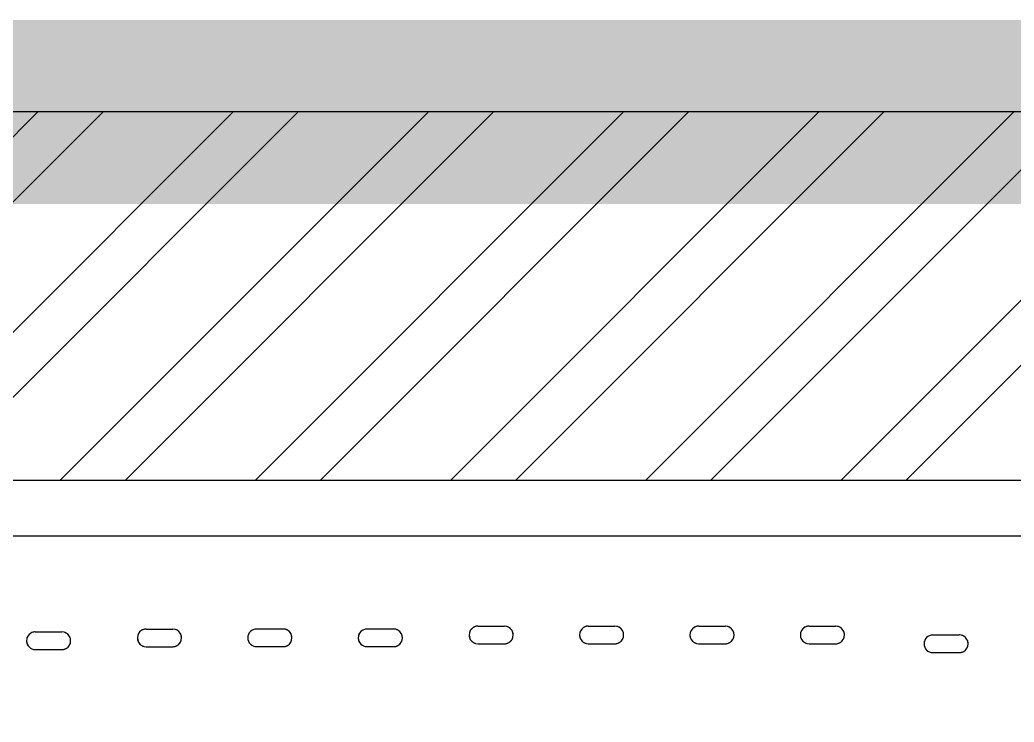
# Model space of a CAD drawing. Extents: x -2975 to 7327, y -1166 to 1029.
# Drawn here: x 591.4 to 645.4, y 904.6 to 942.7 of the extents above; entities that cross this region are included whole.
import ezdxf

# ---------------------------------------------------------------- set-up
doc = ezdxf.new("R2010")
doc.units = 0
doc.linetypes.add('XR-Mince$0$Anchor Stor (Ground Floor Plan ) Xref$2$Retail Building ( Ground Floor ) Xref$0$HIDDEN', pattern=[0.375, 0.25, -0.125])
doc.linetypes.add('XR-Mince$0$LOWER LEVEL GROUND FLOOR$0$DASHDOT', pattern=[25.4, 12.7, -6.35, 0, -6.35])
for name, color, linetype in [('E-TEXT-LIGHTING', 7, 'Continuous'), ('XR-Mince$0$D2-03-04 PLAN$0$A-SECT-004L', 8, 'Continuous'), ('XR-Mince$0$EQUIPMENT', 15, 'Continuous'), ('XR-Mince$0$EQUIPMENTS', 15, 'Continuous'), ('XR-Mince$0$fur dashed', 15, 'XR-Mince$0$Anchor Stor (Ground Floor Plan ) Xref$2$Retail Building ( Ground Floor ) Xref$0$HIDDEN'), ('XR-Mince$0$hatch-wall', 8, 'Continuous'), ('XR-Mince$0$lease line', 8, 'Continuous'), ('XR-Mince$0$TAXT', 8, 'Continuous')]:
    doc.layers.add(name, color=color, linetype=linetype)

# ---------------------------------------------------------------- blocks, each defined once
blk = doc.blocks.new('XR-Mince$0$A$C27630E02')
at = {"layer": 'XR-Mince$0$EQUIPMENT'}
for p, q in [((0, 1.2), (0, 0)), ((0.05216, 1.07284), (0.05216, 1.05844)), ((0.05216, 1.07284), (0.05216, 1.05844)), ((0.06176, 1.07284), (0.06176, 1.05844)), ((0.06176, 1.07284), (0.06176, 1.05844)), ((0.05061, 1.01258), (0.05061, 0.99818)), ((0.05061, 1.01258), (0.05061, 0.99818)), ((0.06021, 1.01258), (0.06021, 0.99818)), ((0.06021, 1.01258), (0.06021, 0.99818)), ((0.05057, 0.95258), (0.05057, 0.93818)), ((0.05057, 0.95258), (0.05057, 0.93818)), ((0.06017, 0.95258), (0.06017, 0.93818)), ((0.06017, 0.95258), (0.06017, 0.93818)), ((0.05057, 0.89258), (0.05057, 0.87818)), ((0.05057, 0.89258), (0.05057, 0.87818)), ((0.06017, 0.89258), (0.06017, 0.87818)), ((0.06017, 0.89258), (0.06017, 0.87818)), ((0.04902, 0.83233), (0.04902, 0.81793)), ((0.04902, 0.83233), (0.04902, 0.81793)), ((0.05862, 0.83233), (0.05862, 0.81793)), ((0.05862, 0.83233), (0.05862, 0.81793)), ((0.04902, 0.77233), (0.04902, 0.75793)), ((0.04902, 0.77233), (0.04902, 0.75793)), ((0.05862, 0.77233), (0.05862, 0.75793)), ((0.05862, 0.77233), (0.05862, 0.75793)), ((0.04902, 0.71233), (0.04902, 0.69793)), ((0.04902, 0.71233), (0.04902, 0.69793)), ((0.05862, 0.71233), (0.05862, 0.69793)), ((0.05862, 0.71233), (0.05862, 0.69793)), ((0.04902, 0.65233), (0.04902, 0.63793)), ((0.04902, 0.65233), (0.04902, 0.63793)), ((0.05862, 0.65233), (0.05862, 0.63793)), ((0.05862, 0.65233), (0.05862, 0.63793)), ((0.05382, 0.58513), (0.05382, 0.57073)), ((0.05382, 0.58513), (0.05382, 0.57073)), ((0.06342, 0.58513), (0.06342, 0.57073)), ((0.06342, 0.58513), (0.06342, 0.57073))]:
    blk.add_line(p, q, dxfattribs=at)
at = {"layer": 'XR-Mince$0$EQUIPMENT', "extrusion": (0, 0, -1)}
for centre, major_axis, start_param, end_param in [((0.05696, 1.07284), (0.00339, 0.00339), 3.926991, 7.068583), ((0.05696, 1.07284), (0.00339, 0.00339), 3.926991, 7.068583), ((0.05696, 1.05844), (0.00339, 0.00339), 0.785398, 3.926991), ((0.05696, 1.05844), (0.00339, 0.00339), 0.785398, 3.926991), ((0.05541, 1.01258), (-0.00339, 0.00339), 5.497787, 8.63938), ((0.05541, 1.01258), (-0.00339, 0.00339), 5.497787, 8.63938), ((0.05541, 0.99818), (-0.00339, 0.00339), 2.356194, 5.497787), ((0.05541, 0.99818), (-0.00339, 0.00339), 2.356194, 5.497787), ((0.05537, 0.95258), (0.00339, 0.00339), 3.926991, 7.068583), ((0.05537, 0.95258), (0.00339, 0.00339), 3.926991, 7.068583), ((0.05537, 0.93818), (0.00339, 0.00339), 0.785398, 3.926991), ((0.05537, 0.93818), (0.00339, 0.00339), 0.785398, 3.926991), ((0.05537, 0.89258), (0.00339, 0.00339), 3.926991, 7.068583), ((0.05537, 0.89258), (0.00339, 0.00339), 3.926991, 7.068583), ((0.05537, 0.87818), (0.00339, 0.00339), 0.785398, 3.926991), ((0.05537, 0.87818), (0.00339, 0.00339), 0.785398, 3.926991), ((0.05382, 0.83233), (-0.00339, 0.00339), 5.497787, 8.63938), ((0.05382, 0.83233), (-0.00339, 0.00339), 5.497787, 8.63938), ((0.05382, 0.81793), (-0.00339, 0.00339), 2.356194, 5.497787), ((0.05382, 0.81793), (-0.00339, 0.00339), 2.356194, 5.497787), ((0.05382, 0.77233), (-0.00339, 0.00339), 5.497787, 8.63938), ((0.05382, 0.77233), (-0.00339, 0.00339), 5.497787, 8.63938), ((0.05382, 0.75793), (0.00339, 0.00339), 0.785398, 3.926991), ((0.05382, 0.75793), (0.00339, 0.00339), 0.785398, 3.926991), ((0.05382, 0.71233), (-0.00339, 0.00339), 5.497787, 8.63938), ((0.05382, 0.71233), (-0.00339, 0.00339), 5.497787, 8.63938), ((0.05382, 0.69793), (-0.00339, 0.00339), 2.356194, 5.497787), ((0.05382, 0.69793), (-0.00339, 0.00339), 2.356194, 5.497787), ((0.05382, 0.65233), (-0.00339, 0.00339), 5.497787, 8.63938), ((0.05382, 0.65233), (-0.00339, 0.00339), 5.497787, 8.63938), ((0.05382, 0.63793), (-0.00339, 0.00339), 2.356194, 5.497787), ((0.05382, 0.63793), (-0.00339, 0.00339), 2.356194, 5.497787), ((0.05862, 0.58513), (0.00339, 0.00339), 3.926991, 7.068583), ((0.05862, 0.58513), (0.00339, 0.00339), 3.926991, 7.068583), ((0.05862, 0.57073), (0.00339, 0.00339), 0.785398, 3.926991), ((0.05862, 0.57073), (0.00339, 0.00339), 0.785398, 3.926991)]:
    blk.add_ellipse(centre, major_axis=major_axis, ratio=1, start_param=start_param, end_param=end_param, dxfattribs=at)
blk = doc.blocks.new('XR-Mince$0$Equipment')
at = {"layer": 'XR-Mince$0$EQUIPMENTS', "linetype": 'ByBlock', "xscale": -99.99999999999997, "yscale": 99.99999999999997, "zscale": 100, "rotation": 89.99999999999905}
blk.add_blockref('XR-Mince$0$A$C27630E02', (699.544, 914.677, 0), dxfattribs=at)
blk = doc.blocks.new('XR-Mince')
at = {"layer": 'XR-Mince$0$hatch-wall', "ltscale": 100}
h = blk.add_hatch(dxfattribs=at)
h.set_pattern_fill('ANSI32', color=256, scale=20, style=0)
h.set_pattern_definition([(45, (8569.7315, 21091.42), (-5.3033009, 5.3033009), []), (45, (8573.267, 21091.42), (-5.3033009, 5.3033009), [])])
h.paths.add_polyline_path([(826.027, 917.714), (826.027, 937.714), (-54.973, 937.714), (-54.973, 937.714), (-74.973, 937.714), (-74.973, -352.286), (-97.473, -352.286), (-97.473, -372.286), (-74.973, -372.286), (-54.973, -372.286), (75.027, -372.286), (75.027, 352.714), (55.027, 352.714), (55.027, -352.286), (-54.973, -352.286), (-55.237, 352.629), (55.027, 352.629), (55.027, 372.629), (-54.973, 372.629), (-54.973, 917.714)])
h.paths.add_polyline_path([(946.027, 874.364), (966.027, 874.364), (975.027, 874.364), (975.027, 894.364), (966.027, 894.364), (966.027, 937.714), (946.027, 937.714)])
at = {"layer": 'XR-Mince$0$D2-03-04 PLAN$0$A-SECT-004L', "ltscale": 0.25}
for p, q in [((846.027, 937.714), (-74.973, 937.714)), ((846.027, 937.714), (-74.973, 937.714)), ((-54.973, 917.714), (826.027, 917.714)), ((-54.973, 917.714), (826.027, 917.714))]:
    blk.add_line(p, q, dxfattribs=at)
at = {"layer": 'XR-Mince$0$fur dashed'}
for p, q in [((579.544, 914.677, 0), (699.544, 914.677, 0)), ((592.26, 909.461, 0), (593.7, 909.461, 0)), ((592.26, 909.461, 0), (593.7, 909.461, 0)), ((598.285, 909.616, 0), (599.725, 909.616, 0)), ((598.285, 909.616, 0), (599.725, 909.616, 0)), ((604.285, 909.62, 0), (605.725, 909.62, 0)), ((604.285, 909.62, 0), (605.725, 909.62, 0)), ((610.285, 909.62, 0), (611.725, 909.62, 0)), ((610.285, 909.62, 0), (611.725, 909.62, 0)), ((616.311, 909.775, 0), (617.751, 909.775, 0)), ((616.311, 909.775, 0), (617.751, 909.775, 0)), ((622.311, 909.775, 0), (623.751, 909.775, 0)), ((622.311, 909.775, 0), (623.751, 909.775, 0)), ((628.311, 909.775, 0), (629.751, 909.775, 0)), ((628.311, 909.775, 0), (629.751, 909.775, 0)), ((634.311, 909.775, 0), (635.751, 909.775, 0)), ((634.311, 909.775, 0), (635.751, 909.775, 0)), ((641.031, 909.295, 0), (642.471, 909.295, 0)), ((641.031, 909.295, 0), (642.471, 909.295, 0)), ((616.311, 908.815, 0), (617.751, 908.815, 0)), ((616.311, 908.815, 0), (617.751, 908.815, 0)), ((622.311, 908.815, 0), (623.751, 908.815, 0)), ((622.311, 908.815, 0), (623.751, 908.815, 0)), ((628.311, 908.815, 0), (629.751, 908.815, 0)), ((628.311, 908.815, 0), (629.751, 908.815, 0)), ((634.311, 908.815, 0), (635.751, 908.815, 0)), ((634.311, 908.815, 0), (635.751, 908.815, 0)), ((592.26, 908.501, 0), (593.7, 908.501, 0)), ((592.26, 908.501, 0), (593.7, 908.501, 0)), ((598.285, 908.656, 0), (599.725, 908.656, 0)), ((598.285, 908.656, 0), (599.725, 908.656, 0)), ((604.285, 908.66, 0), (605.725, 908.66, 0)), ((604.285, 908.66, 0), (605.725, 908.66, 0)), ((610.285, 908.66, 0), (611.725, 908.66, 0)), ((610.285, 908.66, 0), (611.725, 908.66, 0)), ((641.031, 908.335, 0), (642.471, 908.335, 0)), ((641.031, 908.335, 0), (642.471, 908.335, 0))]:
    blk.add_line(p, q, dxfattribs=at)
for centre, major_axis, start_param, end_param in [((592.26, 908.981, 0), (-0.339, -0.339), 3.926991, 7.068583), ((592.26, 908.981, 0), (-0.339, -0.339), 3.926991, 7.068583), ((593.7, 908.981, 0), (-0.339, -0.339), 0.785398, 3.926991), ((593.7, 908.981, 0), (-0.339, -0.339), 0.785398, 3.926991), ((598.285, 909.136, 0), (-0.339, 0.339), 5.497787, 8.63938), ((598.285, 909.136, 0), (-0.339, 0.339), 5.497787, 8.63938), ((599.725, 909.136, 0), (-0.339, 0.339), 2.356194, 5.497787), ((599.725, 909.136, 0), (-0.339, 0.339), 2.356194, 5.497787), ((604.285, 909.14, 0), (-0.339, -0.339), 3.926991, 7.068583), ((604.285, 909.14, 0), (-0.339, -0.339), 3.926991, 7.068583), ((605.725, 909.14, 0), (-0.339, -0.339), 0.785398, 3.926991), ((605.725, 909.14, 0), (-0.339, -0.339), 0.785398, 3.926991), ((610.285, 909.14, 0), (-0.339, -0.339), 3.926991, 7.068583), ((610.285, 909.14, 0), (-0.339, -0.339), 3.926991, 7.068583), ((611.725, 909.14, 0), (-0.339, -0.339), 0.785398, 3.926991), ((611.725, 909.14, 0), (-0.339, -0.339), 0.785398, 3.926991), ((616.311, 909.295, 0), (-0.339, 0.339), 5.497787, 8.63938), ((616.311, 909.295, 0), (-0.339, 0.339), 5.497787, 8.63938), ((617.751, 909.295, 0), (-0.339, 0.339), 2.356194, 5.497787), ((617.751, 909.295, 0), (-0.339, 0.339), 2.356194, 5.497787), ((622.311, 909.295, 0), (-0.339, 0.339), 5.497787, 8.63938), ((622.311, 909.295, 0), (-0.339, 0.339), 5.497787, 8.63938), ((623.751, 909.295, 0), (-0.339, -0.339), 0.785398, 3.926991), ((623.751, 909.295, 0), (-0.339, -0.339), 0.785398, 3.926991), ((628.311, 909.295, 0), (-0.339, 0.339), 5.497787, 8.63938), ((628.311, 909.295, 0), (-0.339, 0.339), 5.497787, 8.63938), ((629.751, 909.295, 0), (-0.339, 0.339), 2.356194, 5.497787), ((629.751, 909.295, 0), (-0.339, 0.339), 2.356194, 5.497787), ((634.311, 909.295, 0), (-0.339, 0.339), 5.497787, 8.63938), ((634.311, 909.295, 0), (-0.339, 0.339), 5.497787, 8.63938), ((635.751, 909.295, 0), (-0.339, 0.339), 2.356194, 5.497787), ((635.751, 909.295, 0), (-0.339, 0.339), 2.356194, 5.497787), ((641.031, 908.815, 0), (-0.339, -0.339), 3.926991, 7.068583), ((641.031, 908.815, 0), (-0.339, -0.339), 3.926991, 7.068583), ((642.471, 908.815, 0), (-0.339, -0.339), 0.785398, 3.926991), ((642.471, 908.815, 0), (-0.339, -0.339), 0.785398, 3.926991)]:
    blk.add_ellipse(centre, major_axis=major_axis, ratio=1, start_param=start_param, end_param=end_param, dxfattribs=at)
at = {"layer": 'XR-Mince$0$lease line', "linetype": 'XR-Mince$0$LOWER LEVEL GROUND FLOOR$0$DASHDOT', "ltscale": 0.5, "const_width": 10}
blk.add_lwpolyline([(-83.778, -1117.786), (-83.778, -352.286), (-74.973, -352.286), (-74.973, 937.714), (846.027, 937.715), (846.53, 894.314), (1185.027, 894.725), (1185.027, -1117.786), (-83.778, -1117.786)], dxfattribs=at)
at = {"layer": 'XR-Mince$0$TAXT'}
blk.add_blockref('XR-Mince$0$Equipment', (0, 0), dxfattribs=at)

msp = doc.modelspace()

# ---------------------------------------------------------------- block references
at = {"layer": 'E-TEXT-LIGHTING'}
msp.add_blockref('XR-Mince', (0, 0), dxfattribs=at)

doc.saveas('drawing.dxf')
